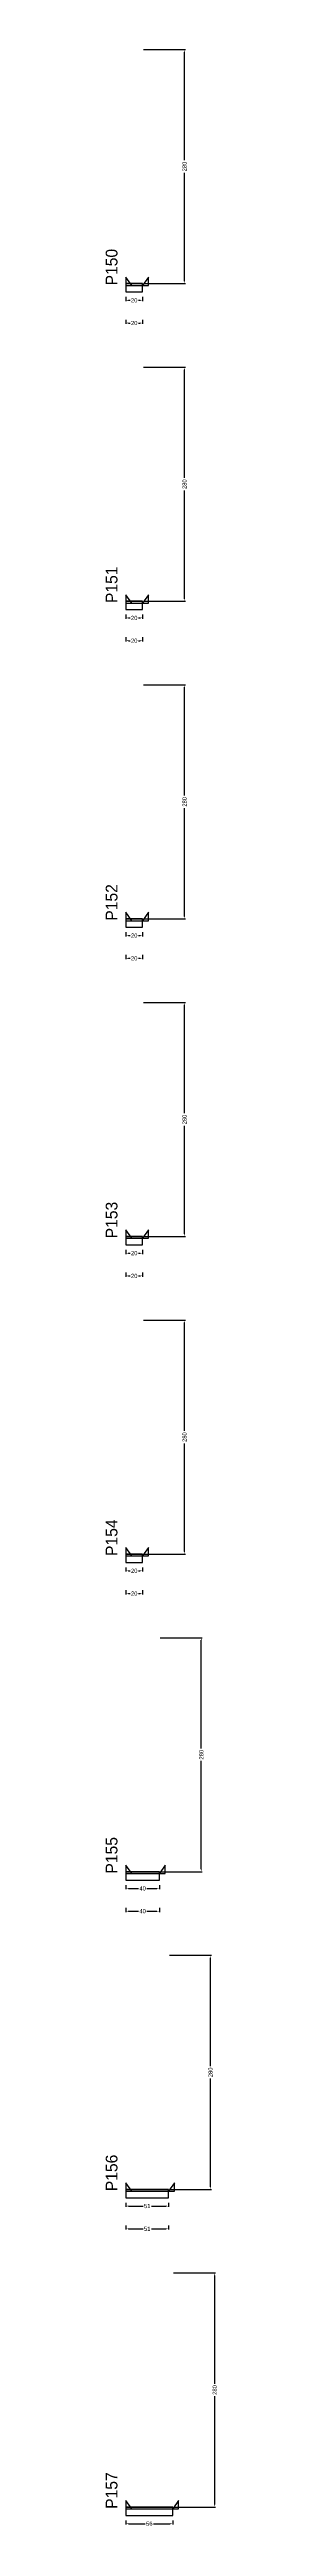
# Model space of a CAD drawing. Header units: centimetres. Extents: x -10500 to 4121, y -45226 to 295.
# Drawn here: x 3976 to 4109, y -39541 to -36578 of the extents above; entities that cross this region are included whole.
import ezdxf

# ---------------------------------------------------------------- set-up
doc = ezdxf.new("R2010")
doc.units = ezdxf.units.CM
for name, color, linetype in [('NOMENCLATURA', 7, 'Continuous'), ('SARR_2.2x10', 60, 'Continuous'), ('SARR_2.2x7', 40, 'Continuous')]:
    doc.layers.add(name, color=color, linetype=linetype)
doc.dimstyles.new('PAINEL-NOVA', dxfattribs={"dimtxt": 5, "dimasz": 3, "dimexe": 1, "dimexo": 1, "dimgap": 1, "dimtad": 1, "dimcen": 2.5, "dimazin": 3, "dimtfac": 1, "dimtmove": 0, "dimatfit": 3})

# ---------------------------------------------------------------- blocks, each defined once
blk = doc.blocks.new('_CLOSEDFILLED')
at = {"color": 0, "linetype": 'BYBLOCK'}
blk.add_solid([(-1, 0.16), (0, 0), (-1, -0.16)], dxfattribs=at)
blk = doc.blocks.new('*D2543')
for p, q in [((4000, -36873.8), (4000, -36878.8)), ((4003, -36877.8), (4005, -36877.8)), ((4015, -36877.8), (4017, -36877.8)), ((4020, -36873.8), (4020, -36878.8))]:
    blk.add_line(p, q)
at = {"layer": 'Defpoints'}
for p in [(4000, -36872.8), (4000, -36877.8), (4020, -36872.8)]:
    blk.add_point(p, dxfattribs=at)
at = {"layer": 'SARR_2.2x10', "xscale": 3, "yscale": 3, "rotation": 180}
blk.add_blockref('_CLOSEDFILLED', (4000, -36877.8), dxfattribs=at)
at = {"layer": 'SARR_2.2x10', "xscale": 3, "yscale": 3}
blk.add_blockref('_CLOSEDFILLED', (4020, -36877.8), dxfattribs=at)
at = {"layer": 'SARR_2.2x10', "insert": (4010, -36877.8), "char_height": 5, "attachment_point": 5}
blk.add_mtext('20', dxfattribs=at)
blk = doc.blocks.new('*D2544')
for p, q in [((4021, -36577.8), (4071, -36577.8)), ((4070, -36710.3), (4070, -36580.8)), ((4070, -36854.8), (4070, -36725.3)), ((4021, -36857.8), (4071, -36857.8))]:
    blk.add_line(p, q)
at = {"layer": 'Defpoints'}
for p in [(4020, -36577.8), (4020, -36857.8), (4070, -36857.8)]:
    blk.add_point(p, dxfattribs=at)
at = {"layer": 'SARR_2.2x10', "xscale": 3, "yscale": 3}
for p, rotation in [((4070, -36577.8), 90), ((4070, -36857.8), 270)]:
    blk.add_blockref('_CLOSEDFILLED', p, dxfattribs=dict(at, rotation=rotation))
at = {"layer": 'SARR_2.2x10', "insert": (4070, -36717.8), "char_height": 5, "attachment_point": 5, "rotation": 90}
blk.add_mtext('280', dxfattribs=at)
blk = doc.blocks.new('*D2545')
for p, q in [((4021, -36577.8), (4071, -36577.8)), ((4070, -36710.3), (4070, -36580.8)), ((4070, -36854.8), (4070, -36725.3)), ((4021, -36857.8), (4071, -36857.8))]:
    blk.add_line(p, q)
at = {"layer": 'Defpoints'}
for p in [(4020, -36577.8), (4020, -36857.8), (4070, -36857.8)]:
    blk.add_point(p, dxfattribs=at)
at = {"layer": 'SARR_2.2x10', "xscale": 3, "yscale": 3}
for p, rotation in [((4070, -36577.8), 90), ((4070, -36857.8), 270)]:
    blk.add_blockref('_CLOSEDFILLED', p, dxfattribs=dict(at, rotation=rotation))
at = {"layer": 'SARR_2.2x10', "insert": (4070, -36717.8), "char_height": 5, "attachment_point": 5, "rotation": 90}
blk.add_mtext('280', dxfattribs=at)
blk = doc.blocks.new('*D2546')
for p, q in [((4021, -36577.8), (4071, -36577.8)), ((4070, -36710.3), (4070, -36580.8)), ((4070, -36854.8), (4070, -36725.3)), ((4021, -36857.8), (4071, -36857.8))]:
    blk.add_line(p, q)
at = {"layer": 'Defpoints'}
for p in [(4020, -36577.8), (4020, -36857.8), (4070, -36857.8)]:
    blk.add_point(p, dxfattribs=at)
at = {"layer": 'SARR_2.2x10', "xscale": 3, "yscale": 3}
for p, rotation in [((4070, -36577.8), 90), ((4070, -36857.8), 270)]:
    blk.add_blockref('_CLOSEDFILLED', p, dxfattribs=dict(at, rotation=rotation))
at = {"layer": 'SARR_2.2x10', "insert": (4070, -36717.8), "char_height": 5, "attachment_point": 5, "rotation": 90}
blk.add_mtext('280', dxfattribs=at)
blk = doc.blocks.new('*D2547')
for p, q in [((4021, -36577.8), (4071, -36577.8)), ((4070, -36710.3), (4070, -36580.8)), ((4070, -36854.8), (4070, -36725.3)), ((4021, -36857.8), (4071, -36857.8))]:
    blk.add_line(p, q)
at = {"layer": 'Defpoints'}
for p in [(4020, -36577.8), (4020, -36857.8), (4070, -36857.8)]:
    blk.add_point(p, dxfattribs=at)
at = {"layer": 'SARR_2.2x10', "xscale": 3, "yscale": 3}
for p, rotation in [((4070, -36577.8), 90), ((4070, -36857.8), 270)]:
    blk.add_blockref('_CLOSEDFILLED', p, dxfattribs=dict(at, rotation=rotation))
at = {"layer": 'SARR_2.2x10', "insert": (4070, -36717.8), "char_height": 5, "attachment_point": 5, "rotation": 90}
blk.add_mtext('280', dxfattribs=at)
blk = doc.blocks.new('*D2548')
for p, q in [((4000, -36901), (4000, -36906)), ((4003, -36905), (4005, -36905)), ((4015, -36905), (4017, -36905)), ((4020, -36901), (4020, -36906))]:
    blk.add_line(p, q)
at = {"layer": 'Defpoints'}
for p in [(4000, -36900), (4000, -36905), (4020, -36900)]:
    blk.add_point(p, dxfattribs=at)
at = {"layer": 'SARR_2.2x10', "xscale": 3, "yscale": 3, "rotation": 180}
blk.add_blockref('_CLOSEDFILLED', (4000, -36905), dxfattribs=at)
at = {"layer": 'SARR_2.2x10', "xscale": 3, "yscale": 3}
blk.add_blockref('_CLOSEDFILLED', (4020, -36905), dxfattribs=at)
at = {"layer": 'SARR_2.2x10', "insert": (4010, -36905), "char_height": 5, "attachment_point": 5}
blk.add_mtext('20', dxfattribs=at)
blk = doc.blocks.new('GRA-E')
at = {"layer": 'SARR_2.2x7'}
blk.add_lwpolyline([(0, 0), (7, 0), (0, 10)], close=True, dxfattribs=at)
blk = doc.blocks.new('GRA-D')
at = {"layer": 'SARR_2.2x7'}
blk.add_lwpolyline([(0, 0), (7, 0), (7, 10)], close=True, dxfattribs=at)
blk = doc.blocks.new('*D2569')
for p, q in [((4000, -37253.8), (4000, -37258.8)), ((4003, -37257.8), (4005, -37257.8)), ((4015, -37257.8), (4017, -37257.8)), ((4020, -37253.8), (4020, -37258.8))]:
    blk.add_line(p, q)
at = {"layer": 'Defpoints'}
for p in [(4000, -37252.8), (4000, -37257.8), (4020, -37252.8)]:
    blk.add_point(p, dxfattribs=at)
at = {"layer": 'SARR_2.2x10', "xscale": 3, "yscale": 3, "rotation": 180}
blk.add_blockref('_CLOSEDFILLED', (4000, -37257.8), dxfattribs=at)
at = {"layer": 'SARR_2.2x10', "xscale": 3, "yscale": 3}
blk.add_blockref('_CLOSEDFILLED', (4020, -37257.8), dxfattribs=at)
at = {"layer": 'SARR_2.2x10', "insert": (4010, -37257.8), "char_height": 5, "attachment_point": 5}
blk.add_mtext('20', dxfattribs=at)
blk = doc.blocks.new('*D2570')
for p, q in [((4021, -36957.8), (4071, -36957.8)), ((4070, -37090.3), (4070, -36960.8)), ((4070, -37234.8), (4070, -37105.3)), ((4021, -37237.8), (4071, -37237.8))]:
    blk.add_line(p, q)
at = {"layer": 'Defpoints'}
for p in [(4020, -36957.8), (4020, -37237.8), (4070, -37237.8)]:
    blk.add_point(p, dxfattribs=at)
at = {"layer": 'SARR_2.2x10', "xscale": 3, "yscale": 3}
for p, rotation in [((4070, -36957.8), 90), ((4070, -37237.8), 270)]:
    blk.add_blockref('_CLOSEDFILLED', p, dxfattribs=dict(at, rotation=rotation))
at = {"layer": 'SARR_2.2x10', "insert": (4070, -37097.8), "char_height": 5, "attachment_point": 5, "rotation": 90}
blk.add_mtext('280', dxfattribs=at)
blk = doc.blocks.new('*D2571')
for p, q in [((4021, -36957.8), (4071, -36957.8)), ((4070, -37090.3), (4070, -36960.8)), ((4070, -37234.8), (4070, -37105.3)), ((4021, -37237.8), (4071, -37237.8))]:
    blk.add_line(p, q)
at = {"layer": 'Defpoints'}
for p in [(4020, -36957.8), (4020, -37237.8), (4070, -37237.8)]:
    blk.add_point(p, dxfattribs=at)
at = {"layer": 'SARR_2.2x10', "xscale": 3, "yscale": 3}
for p, rotation in [((4070, -36957.8), 90), ((4070, -37237.8), 270)]:
    blk.add_blockref('_CLOSEDFILLED', p, dxfattribs=dict(at, rotation=rotation))
at = {"layer": 'SARR_2.2x10', "insert": (4070, -37097.8), "char_height": 5, "attachment_point": 5, "rotation": 90}
blk.add_mtext('280', dxfattribs=at)
blk = doc.blocks.new('*D2572')
for p, q in [((4021, -36957.8), (4071, -36957.8)), ((4070, -37090.3), (4070, -36960.8)), ((4070, -37234.8), (4070, -37105.3)), ((4021, -37237.8), (4071, -37237.8))]:
    blk.add_line(p, q)
at = {"layer": 'Defpoints'}
for p in [(4020, -36957.8), (4020, -37237.8), (4070, -37237.8)]:
    blk.add_point(p, dxfattribs=at)
at = {"layer": 'SARR_2.2x10', "xscale": 3, "yscale": 3}
for p, rotation in [((4070, -36957.8), 90), ((4070, -37237.8), 270)]:
    blk.add_blockref('_CLOSEDFILLED', p, dxfattribs=dict(at, rotation=rotation))
at = {"layer": 'SARR_2.2x10', "insert": (4070, -37097.8), "char_height": 5, "attachment_point": 5, "rotation": 90}
blk.add_mtext('280', dxfattribs=at)
blk = doc.blocks.new('*D2573')
for p, q in [((4021, -36957.8), (4071, -36957.8)), ((4070, -37090.3), (4070, -36960.8)), ((4070, -37234.8), (4070, -37105.3)), ((4021, -37237.8), (4071, -37237.8))]:
    blk.add_line(p, q)
at = {"layer": 'Defpoints'}
for p in [(4020, -36957.8), (4020, -37237.8), (4070, -37237.8)]:
    blk.add_point(p, dxfattribs=at)
at = {"layer": 'SARR_2.2x10', "xscale": 3, "yscale": 3}
for p, rotation in [((4070, -36957.8), 90), ((4070, -37237.8), 270)]:
    blk.add_blockref('_CLOSEDFILLED', p, dxfattribs=dict(at, rotation=rotation))
at = {"layer": 'SARR_2.2x10', "insert": (4070, -37097.8), "char_height": 5, "attachment_point": 5, "rotation": 90}
blk.add_mtext('280', dxfattribs=at)
blk = doc.blocks.new('*D2574')
for p, q in [((4000, -37281), (4000, -37286)), ((4003, -37285), (4005, -37285)), ((4015, -37285), (4017, -37285)), ((4020, -37281), (4020, -37286))]:
    blk.add_line(p, q)
at = {"layer": 'Defpoints'}
for p in [(4000, -37280), (4000, -37285), (4020, -37280)]:
    blk.add_point(p, dxfattribs=at)
at = {"layer": 'SARR_2.2x10', "xscale": 3, "yscale": 3, "rotation": 180}
blk.add_blockref('_CLOSEDFILLED', (4000, -37285), dxfattribs=at)
at = {"layer": 'SARR_2.2x10', "xscale": 3, "yscale": 3}
blk.add_blockref('_CLOSEDFILLED', (4020, -37285), dxfattribs=at)
at = {"layer": 'SARR_2.2x10', "insert": (4010, -37285), "char_height": 5, "attachment_point": 5}
blk.add_mtext('20', dxfattribs=at)
blk = doc.blocks.new('*D2595')
for p, q in [((4000, -37633.8), (4000, -37638.8)), ((4003, -37637.8), (4005, -37637.8)), ((4015, -37637.8), (4017, -37637.8)), ((4020, -37633.8), (4020, -37638.8))]:
    blk.add_line(p, q)
at = {"layer": 'Defpoints'}
for p in [(4000, -37632.8), (4020, -37632.8), (4000, -37637.8)]:
    blk.add_point(p, dxfattribs=at)
at = {"layer": 'SARR_2.2x10', "xscale": 3, "yscale": 3, "rotation": 180}
blk.add_blockref('_CLOSEDFILLED', (4000, -37637.8), dxfattribs=at)
at = {"layer": 'SARR_2.2x10', "xscale": 3, "yscale": 3}
blk.add_blockref('_CLOSEDFILLED', (4020, -37637.8), dxfattribs=at)
at = {"layer": 'SARR_2.2x10', "insert": (4010, -37637.8), "char_height": 5, "attachment_point": 5}
blk.add_mtext('20', dxfattribs=at)
blk = doc.blocks.new('*D2596')
for p, q in [((4021, -37337.8), (4071, -37337.8)), ((4070, -37470.3), (4070, -37340.8)), ((4070, -37614.8), (4070, -37485.3)), ((4021, -37617.8), (4071, -37617.8))]:
    blk.add_line(p, q)
at = {"layer": 'Defpoints'}
for p in [(4020, -37337.8), (4020, -37617.8), (4070, -37617.8)]:
    blk.add_point(p, dxfattribs=at)
at = {"layer": 'SARR_2.2x10', "xscale": 3, "yscale": 3}
for p, rotation in [((4070, -37337.8), 90), ((4070, -37617.8), 270)]:
    blk.add_blockref('_CLOSEDFILLED', p, dxfattribs=dict(at, rotation=rotation))
at = {"layer": 'SARR_2.2x10', "insert": (4070, -37477.8), "char_height": 5, "attachment_point": 5, "rotation": 90}
blk.add_mtext('280', dxfattribs=at)
blk = doc.blocks.new('*D2597')
for p, q in [((4021, -37337.8), (4071, -37337.8)), ((4070, -37470.3), (4070, -37340.8)), ((4070, -37614.8), (4070, -37485.3)), ((4021, -37617.8), (4071, -37617.8))]:
    blk.add_line(p, q)
at = {"layer": 'Defpoints'}
for p in [(4020, -37337.8), (4020, -37617.8), (4070, -37617.8)]:
    blk.add_point(p, dxfattribs=at)
at = {"layer": 'SARR_2.2x10', "xscale": 3, "yscale": 3}
for p, rotation in [((4070, -37337.8), 90), ((4070, -37617.8), 270)]:
    blk.add_blockref('_CLOSEDFILLED', p, dxfattribs=dict(at, rotation=rotation))
at = {"layer": 'SARR_2.2x10', "insert": (4070, -37477.8), "char_height": 5, "attachment_point": 5, "rotation": 90}
blk.add_mtext('280', dxfattribs=at)
blk = doc.blocks.new('*D2598')
for p, q in [((4021, -37337.8), (4071, -37337.8)), ((4070, -37470.3), (4070, -37340.8)), ((4070, -37614.8), (4070, -37485.3)), ((4021, -37617.8), (4071, -37617.8))]:
    blk.add_line(p, q)
at = {"layer": 'Defpoints'}
for p in [(4020, -37337.8), (4020, -37617.8), (4070, -37617.8)]:
    blk.add_point(p, dxfattribs=at)
at = {"layer": 'SARR_2.2x10', "xscale": 3, "yscale": 3}
for p, rotation in [((4070, -37337.8), 90), ((4070, -37617.8), 270)]:
    blk.add_blockref('_CLOSEDFILLED', p, dxfattribs=dict(at, rotation=rotation))
at = {"layer": 'SARR_2.2x10', "insert": (4070, -37477.8), "char_height": 5, "attachment_point": 5, "rotation": 90}
blk.add_mtext('280', dxfattribs=at)
blk = doc.blocks.new('*D2599')
for p, q in [((4021, -37337.8), (4071, -37337.8)), ((4070, -37470.3), (4070, -37340.8)), ((4070, -37614.8), (4070, -37485.3)), ((4021, -37617.8), (4071, -37617.8))]:
    blk.add_line(p, q)
at = {"layer": 'Defpoints'}
for p in [(4020, -37337.8), (4020, -37617.8), (4070, -37617.8)]:
    blk.add_point(p, dxfattribs=at)
at = {"layer": 'SARR_2.2x10', "xscale": 3, "yscale": 3}
for p, rotation in [((4070, -37337.8), 90), ((4070, -37617.8), 270)]:
    blk.add_blockref('_CLOSEDFILLED', p, dxfattribs=dict(at, rotation=rotation))
at = {"layer": 'SARR_2.2x10', "insert": (4070, -37477.8), "char_height": 5, "attachment_point": 5, "rotation": 90}
blk.add_mtext('280', dxfattribs=at)
blk = doc.blocks.new('*D2600')
for p, q in [((4000, -37661), (4000, -37666)), ((4020, -37661), (4020, -37666)), ((4003, -37665), (4005, -37665)), ((4015, -37665), (4017, -37665))]:
    blk.add_line(p, q)
at = {"layer": 'Defpoints'}
for p in [(4000, -37660), (4020, -37660), (4000, -37665)]:
    blk.add_point(p, dxfattribs=at)
at = {"layer": 'SARR_2.2x10', "xscale": 3, "yscale": 3, "rotation": 180}
blk.add_blockref('_CLOSEDFILLED', (4000, -37665), dxfattribs=at)
at = {"layer": 'SARR_2.2x10', "xscale": 3, "yscale": 3}
blk.add_blockref('_CLOSEDFILLED', (4020, -37665), dxfattribs=at)
at = {"layer": 'SARR_2.2x10', "insert": (4010, -37665), "char_height": 5, "attachment_point": 5}
blk.add_mtext('20', dxfattribs=at)
blk = doc.blocks.new('*D2621')
for p, q in [((4000, -38013.8), (4000, -38018.8)), ((4003, -38017.8), (4005, -38017.8)), ((4015, -38017.8), (4017, -38017.8)), ((4020, -38013.8), (4020, -38018.8))]:
    blk.add_line(p, q)
at = {"layer": 'Defpoints'}
for p in [(4000, -38012.8), (4000, -38017.8), (4020, -38012.8)]:
    blk.add_point(p, dxfattribs=at)
at = {"layer": 'SARR_2.2x10', "xscale": 3, "yscale": 3, "rotation": 180}
blk.add_blockref('_CLOSEDFILLED', (4000, -38017.8), dxfattribs=at)
at = {"layer": 'SARR_2.2x10', "xscale": 3, "yscale": 3}
blk.add_blockref('_CLOSEDFILLED', (4020, -38017.8), dxfattribs=at)
at = {"layer": 'SARR_2.2x10', "insert": (4010, -38017.8), "char_height": 5, "attachment_point": 5}
blk.add_mtext('20', dxfattribs=at)
blk = doc.blocks.new('*D2622')
for p, q in [((4021, -37717.8), (4071, -37717.8)), ((4070, -37850.3), (4070, -37720.8)), ((4070, -37994.8), (4070, -37865.3)), ((4021, -37997.8), (4071, -37997.8))]:
    blk.add_line(p, q)
at = {"layer": 'Defpoints'}
for p in [(4020, -37717.8), (4020, -37997.8), (4070, -37997.8)]:
    blk.add_point(p, dxfattribs=at)
at = {"layer": 'SARR_2.2x10', "xscale": 3, "yscale": 3}
for p, rotation in [((4070, -37717.8), 90), ((4070, -37997.8), 270)]:
    blk.add_blockref('_CLOSEDFILLED', p, dxfattribs=dict(at, rotation=rotation))
at = {"layer": 'SARR_2.2x10', "insert": (4070, -37857.8), "char_height": 5, "attachment_point": 5, "rotation": 90}
blk.add_mtext('280', dxfattribs=at)
blk = doc.blocks.new('*D2623')
for p, q in [((4021, -37717.8), (4071, -37717.8)), ((4070, -37850.3), (4070, -37720.8)), ((4070, -37994.8), (4070, -37865.3)), ((4021, -37997.8), (4071, -37997.8))]:
    blk.add_line(p, q)
at = {"layer": 'Defpoints'}
for p in [(4020, -37717.8), (4020, -37997.8), (4070, -37997.8)]:
    blk.add_point(p, dxfattribs=at)
at = {"layer": 'SARR_2.2x10', "xscale": 3, "yscale": 3}
for p, rotation in [((4070, -37717.8), 90), ((4070, -37997.8), 270)]:
    blk.add_blockref('_CLOSEDFILLED', p, dxfattribs=dict(at, rotation=rotation))
at = {"layer": 'SARR_2.2x10', "insert": (4070, -37857.8), "char_height": 5, "attachment_point": 5, "rotation": 90}
blk.add_mtext('280', dxfattribs=at)
blk = doc.blocks.new('*D2624')
for p, q in [((4021, -37717.8), (4071, -37717.8)), ((4070, -37850.3), (4070, -37720.8)), ((4070, -37994.8), (4070, -37865.3)), ((4021, -37997.8), (4071, -37997.8))]:
    blk.add_line(p, q)
at = {"layer": 'Defpoints'}
for p in [(4020, -37717.8), (4020, -37997.8), (4070, -37997.8)]:
    blk.add_point(p, dxfattribs=at)
at = {"layer": 'SARR_2.2x10', "xscale": 3, "yscale": 3}
for p, rotation in [((4070, -37717.8), 90), ((4070, -37997.8), 270)]:
    blk.add_blockref('_CLOSEDFILLED', p, dxfattribs=dict(at, rotation=rotation))
at = {"layer": 'SARR_2.2x10', "insert": (4070, -37857.8), "char_height": 5, "attachment_point": 5, "rotation": 90}
blk.add_mtext('280', dxfattribs=at)
blk = doc.blocks.new('*D2625')
for p, q in [((4021, -37717.8), (4071, -37717.8)), ((4070, -37850.3), (4070, -37720.8)), ((4070, -37994.8), (4070, -37865.3)), ((4021, -37997.8), (4071, -37997.8))]:
    blk.add_line(p, q)
at = {"layer": 'Defpoints'}
for p in [(4020, -37717.8), (4020, -37997.8), (4070, -37997.8)]:
    blk.add_point(p, dxfattribs=at)
at = {"layer": 'SARR_2.2x10', "xscale": 3, "yscale": 3}
for p, rotation in [((4070, -37717.8), 90), ((4070, -37997.8), 270)]:
    blk.add_blockref('_CLOSEDFILLED', p, dxfattribs=dict(at, rotation=rotation))
at = {"layer": 'SARR_2.2x10', "insert": (4070, -37857.8), "char_height": 5, "attachment_point": 5, "rotation": 90}
blk.add_mtext('280', dxfattribs=at)
blk = doc.blocks.new('*D2626')
for p, q in [((4000, -38041), (4000, -38046)), ((4003, -38045), (4005, -38045)), ((4015, -38045), (4017, -38045)), ((4020, -38041), (4020, -38046))]:
    blk.add_line(p, q)
at = {"layer": 'Defpoints'}
for p in [(4000, -38040), (4000, -38045), (4020, -38040)]:
    blk.add_point(p, dxfattribs=at)
at = {"layer": 'SARR_2.2x10', "xscale": 3, "yscale": 3, "rotation": 180}
blk.add_blockref('_CLOSEDFILLED', (4000, -38045), dxfattribs=at)
at = {"layer": 'SARR_2.2x10', "xscale": 3, "yscale": 3}
blk.add_blockref('_CLOSEDFILLED', (4020, -38045), dxfattribs=at)
at = {"layer": 'SARR_2.2x10', "insert": (4010, -38045), "char_height": 5, "attachment_point": 5}
blk.add_mtext('20', dxfattribs=at)
blk = doc.blocks.new('*D2647')
for p, q in [((4000, -38393.8), (4000, -38398.8)), ((4003, -38397.8), (4005, -38397.8)), ((4015, -38397.8), (4017, -38397.8)), ((4020, -38393.8), (4020, -38398.8))]:
    blk.add_line(p, q)
at = {"layer": 'Defpoints'}
for p in [(4000, -38392.8), (4000, -38397.8), (4020, -38392.8)]:
    blk.add_point(p, dxfattribs=at)
at = {"layer": 'SARR_2.2x10', "xscale": 3, "yscale": 3, "rotation": 180}
blk.add_blockref('_CLOSEDFILLED', (4000, -38397.8), dxfattribs=at)
at = {"layer": 'SARR_2.2x10', "xscale": 3, "yscale": 3}
blk.add_blockref('_CLOSEDFILLED', (4020, -38397.8), dxfattribs=at)
at = {"layer": 'SARR_2.2x10', "insert": (4010, -38397.8), "char_height": 5, "attachment_point": 5}
blk.add_mtext('20', dxfattribs=at)
blk = doc.blocks.new('*D2648')
for p, q in [((4021, -38097.8), (4071, -38097.8)), ((4070, -38230.3), (4070, -38100.8)), ((4070, -38374.8), (4070, -38245.3)), ((4021, -38377.8), (4071, -38377.8))]:
    blk.add_line(p, q)
at = {"layer": 'Defpoints'}
for p in [(4020, -38097.8), (4020, -38377.8), (4070, -38377.8)]:
    blk.add_point(p, dxfattribs=at)
at = {"layer": 'SARR_2.2x10', "xscale": 3, "yscale": 3}
for p, rotation in [((4070, -38097.8), 90), ((4070, -38377.8), 270)]:
    blk.add_blockref('_CLOSEDFILLED', p, dxfattribs=dict(at, rotation=rotation))
at = {"layer": 'SARR_2.2x10', "insert": (4070, -38237.8), "char_height": 5, "attachment_point": 5, "rotation": 90}
blk.add_mtext('280', dxfattribs=at)
blk = doc.blocks.new('*D2649')
for p, q in [((4021, -38097.8), (4071, -38097.8)), ((4070, -38230.3), (4070, -38100.8)), ((4070, -38374.8), (4070, -38245.3)), ((4021, -38377.8), (4071, -38377.8))]:
    blk.add_line(p, q)
at = {"layer": 'Defpoints'}
for p in [(4020, -38097.8), (4020, -38377.8), (4070, -38377.8)]:
    blk.add_point(p, dxfattribs=at)
at = {"layer": 'SARR_2.2x10', "xscale": 3, "yscale": 3}
for p, rotation in [((4070, -38097.8), 90), ((4070, -38377.8), 270)]:
    blk.add_blockref('_CLOSEDFILLED', p, dxfattribs=dict(at, rotation=rotation))
at = {"layer": 'SARR_2.2x10', "insert": (4070, -38237.8), "char_height": 5, "attachment_point": 5, "rotation": 90}
blk.add_mtext('280', dxfattribs=at)
blk = doc.blocks.new('*D2650')
for p, q in [((4021, -38097.8), (4071, -38097.8)), ((4070, -38230.3), (4070, -38100.8)), ((4070, -38374.8), (4070, -38245.3)), ((4021, -38377.8), (4071, -38377.8))]:
    blk.add_line(p, q)
at = {"layer": 'Defpoints'}
for p in [(4020, -38097.8), (4020, -38377.8), (4070, -38377.8)]:
    blk.add_point(p, dxfattribs=at)
at = {"layer": 'SARR_2.2x10', "xscale": 3, "yscale": 3}
for p, rotation in [((4070, -38097.8), 90), ((4070, -38377.8), 270)]:
    blk.add_blockref('_CLOSEDFILLED', p, dxfattribs=dict(at, rotation=rotation))
at = {"layer": 'SARR_2.2x10', "insert": (4070, -38237.8), "char_height": 5, "attachment_point": 5, "rotation": 90}
blk.add_mtext('280', dxfattribs=at)
blk = doc.blocks.new('*D2651')
for p, q in [((4021, -38097.8), (4071, -38097.8)), ((4070, -38230.3), (4070, -38100.8)), ((4070, -38374.8), (4070, -38245.3)), ((4021, -38377.8), (4071, -38377.8))]:
    blk.add_line(p, q)
at = {"layer": 'Defpoints'}
for p in [(4020, -38097.8), (4020, -38377.8), (4070, -38377.8)]:
    blk.add_point(p, dxfattribs=at)
at = {"layer": 'SARR_2.2x10', "xscale": 3, "yscale": 3}
for p, rotation in [((4070, -38097.8), 90), ((4070, -38377.8), 270)]:
    blk.add_blockref('_CLOSEDFILLED', p, dxfattribs=dict(at, rotation=rotation))
at = {"layer": 'SARR_2.2x10', "insert": (4070, -38237.8), "char_height": 5, "attachment_point": 5, "rotation": 90}
blk.add_mtext('280', dxfattribs=at)
blk = doc.blocks.new('*D2652')
for p, q in [((4000, -38421), (4000, -38426)), ((4003, -38425), (4005, -38425)), ((4015, -38425), (4017, -38425)), ((4020, -38421), (4020, -38426))]:
    blk.add_line(p, q)
at = {"layer": 'Defpoints'}
for p in [(4000, -38420), (4000, -38425), (4020, -38420)]:
    blk.add_point(p, dxfattribs=at)
at = {"layer": 'SARR_2.2x10', "xscale": 3, "yscale": 3, "rotation": 180}
blk.add_blockref('_CLOSEDFILLED', (4000, -38425), dxfattribs=at)
at = {"layer": 'SARR_2.2x10', "xscale": 3, "yscale": 3}
blk.add_blockref('_CLOSEDFILLED', (4020, -38425), dxfattribs=at)
at = {"layer": 'SARR_2.2x10', "insert": (4010, -38425), "char_height": 5, "attachment_point": 5}
blk.add_mtext('20', dxfattribs=at)
blk = doc.blocks.new('*D2673')
for p, q in [((4000, -38773.8), (4000, -38778.8)), ((4003, -38777.8), (4015, -38777.8)), ((4025, -38777.8), (4037, -38777.8)), ((4040, -38773.8), (4040, -38778.8))]:
    blk.add_line(p, q)
at = {"layer": 'Defpoints'}
for p in [(4000, -38772.8), (4000, -38777.8), (4040, -38772.8)]:
    blk.add_point(p, dxfattribs=at)
at = {"layer": 'SARR_2.2x10', "xscale": 3, "yscale": 3, "rotation": 180}
blk.add_blockref('_CLOSEDFILLED', (4000, -38777.8), dxfattribs=at)
at = {"layer": 'SARR_2.2x10', "xscale": 3, "yscale": 3}
blk.add_blockref('_CLOSEDFILLED', (4040, -38777.8), dxfattribs=at)
at = {"layer": 'SARR_2.2x10', "insert": (4020, -38777.8), "char_height": 5, "attachment_point": 5}
blk.add_mtext('40', dxfattribs=at)
blk = doc.blocks.new('*D2674')
for p, q in [((4041, -38477.8), (4091, -38477.8)), ((4090, -38610.3), (4090, -38480.8)), ((4090, -38754.8), (4090, -38625.3)), ((4041, -38757.8), (4091, -38757.8))]:
    blk.add_line(p, q)
at = {"layer": 'Defpoints'}
for p in [(4040, -38477.8), (4040, -38757.8), (4090, -38757.8)]:
    blk.add_point(p, dxfattribs=at)
at = {"layer": 'SARR_2.2x10', "xscale": 3, "yscale": 3}
for p, rotation in [((4090, -38477.8), 90), ((4090, -38757.8), 270)]:
    blk.add_blockref('_CLOSEDFILLED', p, dxfattribs=dict(at, rotation=rotation))
at = {"layer": 'SARR_2.2x10', "insert": (4090, -38617.8), "char_height": 5, "attachment_point": 5, "rotation": 90}
blk.add_mtext('280', dxfattribs=at)
blk = doc.blocks.new('*D2675')
for p, q in [((4041, -38477.8), (4091, -38477.8)), ((4090, -38610.3), (4090, -38480.8)), ((4090, -38754.8), (4090, -38625.3)), ((4041, -38757.8), (4091, -38757.8))]:
    blk.add_line(p, q)
at = {"layer": 'Defpoints'}
for p in [(4040, -38477.8), (4040, -38757.8), (4090, -38757.8)]:
    blk.add_point(p, dxfattribs=at)
at = {"layer": 'SARR_2.2x10', "xscale": 3, "yscale": 3}
for p, rotation in [((4090, -38477.8), 90), ((4090, -38757.8), 270)]:
    blk.add_blockref('_CLOSEDFILLED', p, dxfattribs=dict(at, rotation=rotation))
at = {"layer": 'SARR_2.2x10', "insert": (4090, -38617.8), "char_height": 5, "attachment_point": 5, "rotation": 90}
blk.add_mtext('280', dxfattribs=at)
blk = doc.blocks.new('*D2676')
for p, q in [((4041, -38477.8), (4091, -38477.8)), ((4090, -38610.3), (4090, -38480.8)), ((4090, -38754.8), (4090, -38625.3)), ((4041, -38757.8), (4091, -38757.8))]:
    blk.add_line(p, q)
at = {"layer": 'Defpoints'}
for p in [(4040, -38477.8), (4040, -38757.8), (4090, -38757.8)]:
    blk.add_point(p, dxfattribs=at)
at = {"layer": 'SARR_2.2x10', "xscale": 3, "yscale": 3}
for p, rotation in [((4090, -38477.8), 90), ((4090, -38757.8), 270)]:
    blk.add_blockref('_CLOSEDFILLED', p, dxfattribs=dict(at, rotation=rotation))
at = {"layer": 'SARR_2.2x10', "insert": (4090, -38617.8), "char_height": 5, "attachment_point": 5, "rotation": 90}
blk.add_mtext('280', dxfattribs=at)
blk = doc.blocks.new('*D2677')
for p, q in [((4041, -38477.8), (4091, -38477.8)), ((4090, -38610.3), (4090, -38480.8)), ((4090, -38754.8), (4090, -38625.3)), ((4041, -38757.8), (4091, -38757.8))]:
    blk.add_line(p, q)
at = {"layer": 'Defpoints'}
for p in [(4040, -38477.8), (4040, -38757.8), (4090, -38757.8)]:
    blk.add_point(p, dxfattribs=at)
at = {"layer": 'SARR_2.2x10', "xscale": 3, "yscale": 3}
for p, rotation in [((4090, -38477.8), 90), ((4090, -38757.8), 270)]:
    blk.add_blockref('_CLOSEDFILLED', p, dxfattribs=dict(at, rotation=rotation))
at = {"layer": 'SARR_2.2x10', "insert": (4090, -38617.8), "char_height": 5, "attachment_point": 5, "rotation": 90}
blk.add_mtext('280', dxfattribs=at)
blk = doc.blocks.new('*D2678')
for p, q in [((4000, -38801), (4000, -38806)), ((4003, -38805), (4015, -38805)), ((4025, -38805), (4037, -38805)), ((4040, -38801), (4040, -38806))]:
    blk.add_line(p, q)
at = {"layer": 'Defpoints'}
for p in [(4000, -38800), (4000, -38805), (4040, -38800)]:
    blk.add_point(p, dxfattribs=at)
at = {"layer": 'SARR_2.2x10', "xscale": 3, "yscale": 3, "rotation": 180}
blk.add_blockref('_CLOSEDFILLED', (4000, -38805), dxfattribs=at)
at = {"layer": 'SARR_2.2x10', "xscale": 3, "yscale": 3}
blk.add_blockref('_CLOSEDFILLED', (4040, -38805), dxfattribs=at)
at = {"layer": 'SARR_2.2x10', "insert": (4020, -38805), "char_height": 5, "attachment_point": 5}
blk.add_mtext('40', dxfattribs=at)
blk = doc.blocks.new('*D2699')
for p, q in [((4000, -39153.8), (4000, -39158.8)), ((4003, -39157.8), (4020.5, -39157.8)), ((4030.5, -39157.8), (4048, -39157.8)), ((4051, -39153.8), (4051, -39158.8))]:
    blk.add_line(p, q)
at = {"layer": 'Defpoints'}
for p in [(4000, -39152.8), (4000, -39157.8), (4051, -39152.8)]:
    blk.add_point(p, dxfattribs=at)
at = {"layer": 'SARR_2.2x10', "xscale": 3, "yscale": 3, "rotation": 180}
blk.add_blockref('_CLOSEDFILLED', (4000, -39157.8), dxfattribs=at)
at = {"layer": 'SARR_2.2x10', "xscale": 3, "yscale": 3}
blk.add_blockref('_CLOSEDFILLED', (4051, -39157.8), dxfattribs=at)
at = {"layer": 'SARR_2.2x10', "insert": (4025.5, -39157.8), "char_height": 5, "attachment_point": 5}
blk.add_mtext('51', dxfattribs=at)
blk = doc.blocks.new('*D2700')
for p, q in [((4052, -38857.8), (4102, -38857.8)), ((4101, -38990.3), (4101, -38860.8)), ((4101, -39134.8), (4101, -39005.3)), ((4052, -39137.8), (4102, -39137.8))]:
    blk.add_line(p, q)
at = {"layer": 'Defpoints'}
for p in [(4051, -38857.8), (4051, -39137.8), (4101, -39137.8)]:
    blk.add_point(p, dxfattribs=at)
at = {"layer": 'SARR_2.2x10', "xscale": 3, "yscale": 3}
for p, rotation in [((4101, -38857.8), 90), ((4101, -39137.8), 270)]:
    blk.add_blockref('_CLOSEDFILLED', p, dxfattribs=dict(at, rotation=rotation))
at = {"layer": 'SARR_2.2x10', "insert": (4101, -38997.8), "char_height": 5, "attachment_point": 5, "rotation": 90}
blk.add_mtext('280', dxfattribs=at)
blk = doc.blocks.new('*D2701')
for p, q in [((4052, -38857.8), (4102, -38857.8)), ((4101, -38990.3), (4101, -38860.8)), ((4101, -39134.8), (4101, -39005.3)), ((4052, -39137.8), (4102, -39137.8))]:
    blk.add_line(p, q)
at = {"layer": 'Defpoints'}
for p in [(4051, -38857.8), (4051, -39137.8), (4101, -39137.8)]:
    blk.add_point(p, dxfattribs=at)
at = {"layer": 'SARR_2.2x10', "xscale": 3, "yscale": 3}
for p, rotation in [((4101, -38857.8), 90), ((4101, -39137.8), 270)]:
    blk.add_blockref('_CLOSEDFILLED', p, dxfattribs=dict(at, rotation=rotation))
at = {"layer": 'SARR_2.2x10', "insert": (4101, -38997.8), "char_height": 5, "attachment_point": 5, "rotation": 90}
blk.add_mtext('280', dxfattribs=at)
blk = doc.blocks.new('*D2702')
for p, q in [((4052, -38857.8), (4102, -38857.8)), ((4101, -38990.3), (4101, -38860.8)), ((4101, -39134.8), (4101, -39005.3)), ((4052, -39137.8), (4102, -39137.8))]:
    blk.add_line(p, q)
at = {"layer": 'Defpoints'}
for p in [(4051, -38857.8), (4051, -39137.8), (4101, -39137.8)]:
    blk.add_point(p, dxfattribs=at)
at = {"layer": 'SARR_2.2x10', "xscale": 3, "yscale": 3}
for p, rotation in [((4101, -38857.8), 90), ((4101, -39137.8), 270)]:
    blk.add_blockref('_CLOSEDFILLED', p, dxfattribs=dict(at, rotation=rotation))
at = {"layer": 'SARR_2.2x10', "insert": (4101, -38997.8), "char_height": 5, "attachment_point": 5, "rotation": 90}
blk.add_mtext('280', dxfattribs=at)
blk = doc.blocks.new('*D2703')
for p, q in [((4052, -38857.8), (4102, -38857.8)), ((4101, -38990.3), (4101, -38860.8)), ((4101, -39134.8), (4101, -39005.3)), ((4052, -39137.8), (4102, -39137.8))]:
    blk.add_line(p, q)
at = {"layer": 'Defpoints'}
for p in [(4051, -38857.8), (4051, -39137.8), (4101, -39137.8)]:
    blk.add_point(p, dxfattribs=at)
at = {"layer": 'SARR_2.2x10', "xscale": 3, "yscale": 3}
for p, rotation in [((4101, -38857.8), 90), ((4101, -39137.8), 270)]:
    blk.add_blockref('_CLOSEDFILLED', p, dxfattribs=dict(at, rotation=rotation))
at = {"layer": 'SARR_2.2x10', "insert": (4101, -38997.8), "char_height": 5, "attachment_point": 5, "rotation": 90}
blk.add_mtext('280', dxfattribs=at)
blk = doc.blocks.new('*D2704')
for p, q in [((4000, -39181), (4000, -39186)), ((4003, -39185), (4020.5, -39185)), ((4030.5, -39185), (4048, -39185)), ((4051, -39181), (4051, -39186))]:
    blk.add_line(p, q)
at = {"layer": 'Defpoints'}
for p in [(4000, -39180), (4000, -39185), (4051, -39180)]:
    blk.add_point(p, dxfattribs=at)
at = {"layer": 'SARR_2.2x10', "xscale": 3, "yscale": 3, "rotation": 180}
blk.add_blockref('_CLOSEDFILLED', (4000, -39185), dxfattribs=at)
at = {"layer": 'SARR_2.2x10', "xscale": 3, "yscale": 3}
blk.add_blockref('_CLOSEDFILLED', (4051, -39185), dxfattribs=at)
at = {"layer": 'SARR_2.2x10', "insert": (4025.5, -39185), "char_height": 5, "attachment_point": 5}
blk.add_mtext('51', dxfattribs=at)
blk = doc.blocks.new('*D2725')
for p, q in [((4000, -39533.8), (4000, -39538.8)), ((4003, -39537.8), (4023, -39537.8)), ((4033, -39537.8), (4053, -39537.8)), ((4056, -39533.8), (4056, -39538.8))]:
    blk.add_line(p, q)
at = {"layer": 'Defpoints'}
for p in [(4000, -39532.8), (4000, -39537.8), (4056, -39532.8)]:
    blk.add_point(p, dxfattribs=at)
at = {"layer": 'SARR_2.2x10', "xscale": 3, "yscale": 3, "rotation": 180}
blk.add_blockref('_CLOSEDFILLED', (4000, -39537.8), dxfattribs=at)
at = {"layer": 'SARR_2.2x10', "xscale": 3, "yscale": 3}
blk.add_blockref('_CLOSEDFILLED', (4056, -39537.8), dxfattribs=at)
at = {"layer": 'SARR_2.2x10', "insert": (4028, -39537.8), "char_height": 5, "attachment_point": 5}
blk.add_mtext('56', dxfattribs=at)
blk = doc.blocks.new('*D2726')
for p, q in [((4057, -39237.8), (4107, -39237.8)), ((4106, -39370.3), (4106, -39240.8)), ((4106, -39514.8), (4106, -39385.3)), ((4057, -39517.8), (4107, -39517.8))]:
    blk.add_line(p, q)
at = {"layer": 'Defpoints'}
for p in [(4056, -39237.8), (4056, -39517.8), (4106, -39517.8)]:
    blk.add_point(p, dxfattribs=at)
at = {"layer": 'SARR_2.2x10', "xscale": 3, "yscale": 3}
for p, rotation in [((4106, -39237.8), 90), ((4106, -39517.8), 270)]:
    blk.add_blockref('_CLOSEDFILLED', p, dxfattribs=dict(at, rotation=rotation))
at = {"layer": 'SARR_2.2x10', "insert": (4106, -39377.8), "char_height": 5, "attachment_point": 5, "rotation": 90}
blk.add_mtext('280', dxfattribs=at)
blk = doc.blocks.new('*D2727')
for p, q in [((4057, -39237.8), (4107, -39237.8)), ((4106, -39370.3), (4106, -39240.8)), ((4106, -39514.8), (4106, -39385.3)), ((4057, -39517.8), (4107, -39517.8))]:
    blk.add_line(p, q)
at = {"layer": 'Defpoints'}
for p in [(4056, -39237.8), (4056, -39517.8), (4106, -39517.8)]:
    blk.add_point(p, dxfattribs=at)
at = {"layer": 'SARR_2.2x10', "xscale": 3, "yscale": 3}
for p, rotation in [((4106, -39237.8), 90), ((4106, -39517.8), 270)]:
    blk.add_blockref('_CLOSEDFILLED', p, dxfattribs=dict(at, rotation=rotation))
at = {"layer": 'SARR_2.2x10', "insert": (4106, -39377.8), "char_height": 5, "attachment_point": 5, "rotation": 90}
blk.add_mtext('280', dxfattribs=at)
blk = doc.blocks.new('*D2728')
for p, q in [((4057, -39237.8), (4107, -39237.8)), ((4106, -39370.3), (4106, -39240.8)), ((4106, -39514.8), (4106, -39385.3)), ((4057, -39517.8), (4107, -39517.8))]:
    blk.add_line(p, q)
at = {"layer": 'Defpoints'}
for p in [(4056, -39237.8), (4056, -39517.8), (4106, -39517.8)]:
    blk.add_point(p, dxfattribs=at)
at = {"layer": 'SARR_2.2x10', "xscale": 3, "yscale": 3}
for p, rotation in [((4106, -39237.8), 90), ((4106, -39517.8), 270)]:
    blk.add_blockref('_CLOSEDFILLED', p, dxfattribs=dict(at, rotation=rotation))
at = {"layer": 'SARR_2.2x10', "insert": (4106, -39377.8), "char_height": 5, "attachment_point": 5, "rotation": 90}
blk.add_mtext('280', dxfattribs=at)
blk = doc.blocks.new('*D2729')
for p, q in [((4057, -39237.8), (4107, -39237.8)), ((4106, -39370.3), (4106, -39240.8)), ((4106, -39514.8), (4106, -39385.3)), ((4057, -39517.8), (4107, -39517.8))]:
    blk.add_line(p, q)
at = {"layer": 'Defpoints'}
for p in [(4056, -39237.8), (4056, -39517.8), (4106, -39517.8)]:
    blk.add_point(p, dxfattribs=at)
at = {"layer": 'SARR_2.2x10', "xscale": 3, "yscale": 3}
for p, rotation in [((4106, -39237.8), 90), ((4106, -39517.8), 270)]:
    blk.add_blockref('_CLOSEDFILLED', p, dxfattribs=dict(at, rotation=rotation))
at = {"layer": 'SARR_2.2x10', "insert": (4106, -39377.8), "char_height": 5, "attachment_point": 5, "rotation": 90}
blk.add_mtext('280', dxfattribs=at)

msp = doc.modelspace()

# ---------------------------------------------------------------- linework, layer by layer
at = {"layer": 'SARR_2.2x10'}
for p, q in [((4020, -36857.8), (4000, -36857.8)), ((4000, -36857.8), (4000, -36867.8)), ((4020, -36867.8), (4020, -36857.8)), ((4000, -36867.8), (4020, -36867.8)), ((4020, -37237.8), (4000, -37237.8)), ((4000, -37237.8), (4000, -37247.8)), ((4000, -37247.8), (4020, -37247.8)), ((4020, -37247.8), (4020, -37237.8)), ((4020, -37617.8), (4000, -37617.8)), ((4000, -37617.8), (4000, -37627.8)), ((4000, -37627.8), (4020, -37627.8)), ((4020, -37627.8), (4020, -37617.8)), ((4020, -37997.8), (4000, -37997.8)), ((4000, -37997.8), (4000, -38007.8)), ((4000, -38007.8), (4020, -38007.8)), ((4020, -38007.8), (4020, -37997.8)), ((4020, -38377.8), (4000, -38377.8)), ((4000, -38377.8), (4000, -38387.8)), ((4000, -38387.8), (4020, -38387.8)), ((4020, -38387.8), (4020, -38377.8)), ((4040, -38757.8), (4000, -38757.8)), ((4000, -38757.8), (4000, -38767.8)), ((4040, -38767.8), (4040, -38757.8)), ((4000, -38767.8), (4040, -38767.8)), ((4051, -39137.8), (4000, -39137.8)), ((4000, -39137.8), (4000, -39147.8)), ((4051, -39147.8), (4051, -39137.8)), ((4000, -39147.8), (4051, -39147.8)), ((4056, -39517.8), (4000, -39517.8)), ((4000, -39517.8), (4000, -39527.8)), ((4000, -39527.8), (4056, -39527.8)), ((4056, -39527.8), (4056, -39517.8))]:
    msp.add_line(p, q, dxfattribs=at)
at = {"layer": 'SARR_2.2x7'}
for p, q in [((4020, -36857.8), (4000, -36857.8)), ((4000, -36857.8), (4000, -36860)), ((4000, -36857.8), (4007, -36857.8)), ((4000, -36857.8), (4007, -36857.8)), ((4000, -36857.8), (4007, -36857.8)), ((4000, -36857.8), (4007, -36857.8)), ((4000, -36860), (4020, -36860)), ((4007, -36857.8), (4020, -36857.8)), ((4007, -36857.8), (4020, -36857.8)), ((4007, -36857.8), (4020, -36857.8)), ((4007, -36857.8), (4020, -36857.8)), ((4020, -36860), (4020, -36857.8)), ((4020, -37237.8), (4000, -37237.8)), ((4000, -37237.8), (4000, -37240)), ((4000, -37237.8), (4007, -37237.8)), ((4000, -37237.8), (4007, -37237.8)), ((4000, -37237.8), (4007, -37237.8)), ((4000, -37237.8), (4007, -37237.8)), ((4000, -37240), (4020, -37240)), ((4007, -37237.8), (4020, -37237.8)), ((4007, -37237.8), (4020, -37237.8)), ((4007, -37237.8), (4020, -37237.8)), ((4007, -37237.8), (4020, -37237.8)), ((4020, -37240), (4020, -37237.8)), ((4020, -37617.8), (4000, -37617.8)), ((4000, -37617.8), (4000, -37620)), ((4000, -37617.8), (4007, -37617.8)), ((4000, -37617.8), (4007, -37617.8)), ((4000, -37617.8), (4007, -37617.8)), ((4000, -37617.8), (4007, -37617.8)), ((4000, -37620), (4020, -37620)), ((4007, -37617.8), (4020, -37617.8)), ((4007, -37617.8), (4020, -37617.8)), ((4007, -37617.8), (4020, -37617.8)), ((4007, -37617.8), (4020, -37617.8)), ((4020, -37620), (4020, -37617.8)), ((4020, -37997.8), (4000, -37997.8)), ((4000, -37997.8), (4000, -38000)), ((4000, -37997.8), (4007, -37997.8)), ((4000, -37997.8), (4007, -37997.8)), ((4000, -37997.8), (4007, -37997.8)), ((4000, -37997.8), (4007, -37997.8)), ((4000, -38000), (4020, -38000)), ((4007, -37997.8), (4020, -37997.8)), ((4007, -37997.8), (4020, -37997.8)), ((4007, -37997.8), (4020, -37997.8)), ((4007, -37997.8), (4020, -37997.8)), ((4020, -38000), (4020, -37997.8)), ((4020, -38377.8), (4000, -38377.8)), ((4000, -38377.8), (4000, -38380)), ((4000, -38377.8), (4007, -38377.8)), ((4000, -38377.8), (4007, -38377.8)), ((4000, -38377.8), (4007, -38377.8)), ((4000, -38377.8), (4007, -38377.8)), ((4000, -38380), (4020, -38380)), ((4007, -38377.8), (4020, -38377.8)), ((4007, -38377.8), (4020, -38377.8)), ((4007, -38377.8), (4020, -38377.8)), ((4007, -38377.8), (4020, -38377.8)), ((4020, -38380), (4020, -38377.8)), ((4040, -38757.8), (4000, -38757.8)), ((4000, -38757.8), (4000, -38760)), ((4000, -38757.8), (4007, -38757.8)), ((4000, -38757.8), (4007, -38757.8)), ((4000, -38757.8), (4007, -38757.8)), ((4000, -38757.8), (4007, -38757.8)), ((4007, -38757.8), (4040, -38757.8)), ((4007, -38757.8), (4040, -38757.8)), ((4007, -38757.8), (4040, -38757.8)), ((4007, -38757.8), (4040, -38757.8)), ((4040, -38760), (4040, -38757.8)), ((4000, -38760), (4040, -38760)), ((4051, -39137.8), (4000, -39137.8)), ((4000, -39137.8), (4000, -39140)), ((4000, -39137.8), (4007, -39137.8)), ((4000, -39137.8), (4007, -39137.8)), ((4000, -39137.8), (4007, -39137.8)), ((4000, -39137.8), (4007, -39137.8)), ((4000, -39140), (4051, -39140)), ((4007, -39137.8), (4051, -39137.8)), ((4007, -39137.8), (4051, -39137.8)), ((4007, -39137.8), (4051, -39137.8)), ((4007, -39137.8), (4051, -39137.8)), ((4051, -39140), (4051, -39137.8)), ((4056, -39517.8), (4000, -39517.8)), ((4000, -39517.8), (4000, -39520)), ((4000, -39517.8), (4007, -39517.8)), ((4000, -39517.8), (4007, -39517.8)), ((4000, -39517.8), (4007, -39517.8)), ((4000, -39517.8), (4007, -39517.8)), ((4000, -39520), (4056, -39520)), ((4007, -39517.8), (4056, -39517.8)), ((4007, -39517.8), (4056, -39517.8)), ((4007, -39517.8), (4056, -39517.8)), ((4007, -39517.8), (4056, -39517.8)), ((4056, -39520), (4056, -39517.8))]:
    msp.add_line(p, q, dxfattribs=at)

# ---------------------------------------------------------------- block references
for name, p in [('GRA-E', (4000, -36860)), ('GRA-D', (4020, -36860)), ('GRA-E', (4000, -37240)), ('GRA-D', (4020, -37240)), ('GRA-E', (4000, -37620)), ('GRA-D', (4020, -37620)), ('GRA-E', (4000, -38000)), ('GRA-D', (4020, -38000)), ('GRA-E', (4000, -38380)), ('GRA-D', (4020, -38380)), ('GRA-E', (4000, -38760)), ('GRA-D', (4040, -38760)), ('GRA-E', (4000, -39140)), ('GRA-D', (4051, -39140)), ('GRA-E', (4000, -39520)), ('GRA-D', (4056, -39520))]:
    msp.add_blockref(name, p, dxfattribs=at)

# ---------------------------------------------------------------- texts
at = {"layer": 'NOMENCLATURA'}
for s, p in [('P150', (3990, -36860)), ('P151', (3990, -37240)), ('P152', (3990, -37620)), ('P153', (3990, -38000)), ('P154', (3990, -38380)), ('P155', (3990, -38760)), ('P156', (3990, -39140)), ('P157', (3990, -39520))]:
    msp.add_text(s, height=14, rotation=90, dxfattribs=at).set_placement(p)

# ---------------------------------------------------------------- dimensions: what is measured, and where the dimension line sits
at = {"layer": 'SARR_2.2x10'}
for base, p1, p2, picture, middle in [((4070, -36857.8), (4020, -36857.8), (4020, -36577.8), '*D2544', (4070, -36717.8)), ((4070, -36857.8), (4020, -36857.8), (4020, -36577.8), '*D2545', (4070, -36717.8)), ((4070, -36857.8), (4020, -36857.8), (4020, -36577.8), '*D2546', (4070, -36717.8)), ((4070, -36857.8), (4020, -36857.8), (4020, -36577.8), '*D2547', (4070, -36717.8)), ((4070, -37237.8), (4020, -37237.8), (4020, -36957.8), '*D2570', (4070, -37097.8)), ((4070, -37237.8), (4020, -37237.8), (4020, -36957.8), '*D2571', (4070, -37097.8)), ((4070, -37237.8), (4020, -37237.8), (4020, -36957.8), '*D2572', (4070, -37097.8)), ((4070, -37237.8), (4020, -37237.8), (4020, -36957.8), '*D2573', (4070, -37097.8)), ((4070, -37617.8), (4020, -37617.8), (4020, -37337.8), '*D2596', (4070, -37477.8)), ((4070, -37617.8), (4020, -37617.8), (4020, -37337.8), '*D2597', (4070, -37477.8)), ((4070, -37617.8), (4020, -37617.8), (4020, -37337.8), '*D2598', (4070, -37477.8)), ((4070, -37617.8), (4020, -37617.8), (4020, -37337.8), '*D2599', (4070, -37477.8)), ((4070, -37997.8), (4020, -37997.8), (4020, -37717.8), '*D2622', (4070, -37857.8)), ((4070, -37997.8), (4020, -37997.8), (4020, -37717.8), '*D2623', (4070, -37857.8)), ((4070, -37997.8), (4020, -37997.8), (4020, -37717.8), '*D2624', (4070, -37857.8)), ((4070, -37997.8), (4020, -37997.8), (4020, -37717.8), '*D2625', (4070, -37857.8)), ((4070, -38377.8), (4020, -38377.8), (4020, -38097.8), '*D2648', (4070, -38237.8)), ((4070, -38377.8), (4020, -38377.8), (4020, -38097.8), '*D2649', (4070, -38237.8)), ((4070, -38377.8), (4020, -38377.8), (4020, -38097.8), '*D2650', (4070, -38237.8)), ((4070, -38377.8), (4020, -38377.8), (4020, -38097.8), '*D2651', (4070, -38237.8)), ((4090, -38757.8), (4040, -38757.8), (4040, -38477.8), '*D2674', (4090, -38617.8)), ((4090, -38757.8), (4040, -38757.8), (4040, -38477.8), '*D2675', (4090, -38617.8)), ((4090, -38757.8), (4040, -38757.8), (4040, -38477.8), '*D2676', (4090, -38617.8)), ((4090, -38757.8), (4040, -38757.8), (4040, -38477.8), '*D2677', (4090, -38617.8)), ((4101, -39137.8), (4051, -39137.8), (4051, -38857.8), '*D2700', (4101, -38997.8)), ((4101, -39137.8), (4051, -39137.8), (4051, -38857.8), '*D2701', (4101, -38997.8)), ((4101, -39137.8), (4051, -39137.8), (4051, -38857.8), '*D2702', (4101, -38997.8)), ((4101, -39137.8), (4051, -39137.8), (4051, -38857.8), '*D2703', (4101, -38997.8)), ((4106, -39517.8), (4056, -39517.8), (4056, -39237.8), '*D2726', (4106, -39377.8)), ((4106, -39517.8), (4056, -39517.8), (4056, -39237.8), '*D2727', (4106, -39377.8)), ((4106, -39517.8), (4056, -39517.8), (4056, -39237.8), '*D2728', (4106, -39377.8)), ((4106, -39517.8), (4056, -39517.8), (4056, -39237.8), '*D2729', (4106, -39377.8))]:
    dim = msp.add_linear_dim(base=base, p1=p1, p2=p2, angle=90, dimstyle='PAINEL-NOVA', dxfattribs=at)
    dim.commit()
    dim.dimension.update_dxf_attribs({"geometry": picture, "text_midpoint": middle})
for base, p1, p2, picture, middle in [((4000, -36877.8), (4000, -36872.8), (4020, -36872.8), '*D2543', (4010, -36877.8)), ((4000, -36905), (4000, -36900), (4020, -36900), '*D2548', (4010, -36905)), ((4000, -37257.8), (4000, -37252.8), (4020, -37252.8), '*D2569', (4010, -37257.8)), ((4000, -37285), (4000, -37280), (4020, -37280), '*D2574', (4010, -37285)), ((4000, -37637.8), (4000, -37632.8), (4020, -37632.8), '*D2595', (4010, -37637.8)), ((4000, -37665), (4000, -37660), (4020, -37660), '*D2600', (4010, -37665)), ((4000, -38017.8), (4000, -38012.8), (4020, -38012.8), '*D2621', (4010, -38017.8)), ((4000, -38045), (4000, -38040), (4020, -38040), '*D2626', (4010, -38045)), ((4000, -38397.8), (4000, -38392.8), (4020, -38392.8), '*D2647', (4010, -38397.8)), ((4000, -38425), (4000, -38420), (4020, -38420), '*D2652', (4010, -38425)), ((4000, -38777.8), (4000, -38772.8), (4040, -38772.8), '*D2673', (4020, -38777.8)), ((4000, -38805), (4000, -38800), (4040, -38800), '*D2678', (4020, -38805)), ((4000, -39157.8), (4000, -39152.8), (4051, -39152.8), '*D2699', (4025.5, -39157.8)), ((4000, -39185), (4000, -39180), (4051, -39180), '*D2704', (4025.5, -39185)), ((4000, -39537.8), (4000, -39532.8), (4056, -39532.8), '*D2725', (4028, -39537.8))]:
    dim = msp.add_linear_dim(base=base, p1=p1, p2=p2, dimstyle='PAINEL-NOVA', dxfattribs=at)
    dim.commit()
    dim.dimension.update_dxf_attribs({"geometry": picture, "text_midpoint": middle})

doc.saveas('drawing.dxf')
